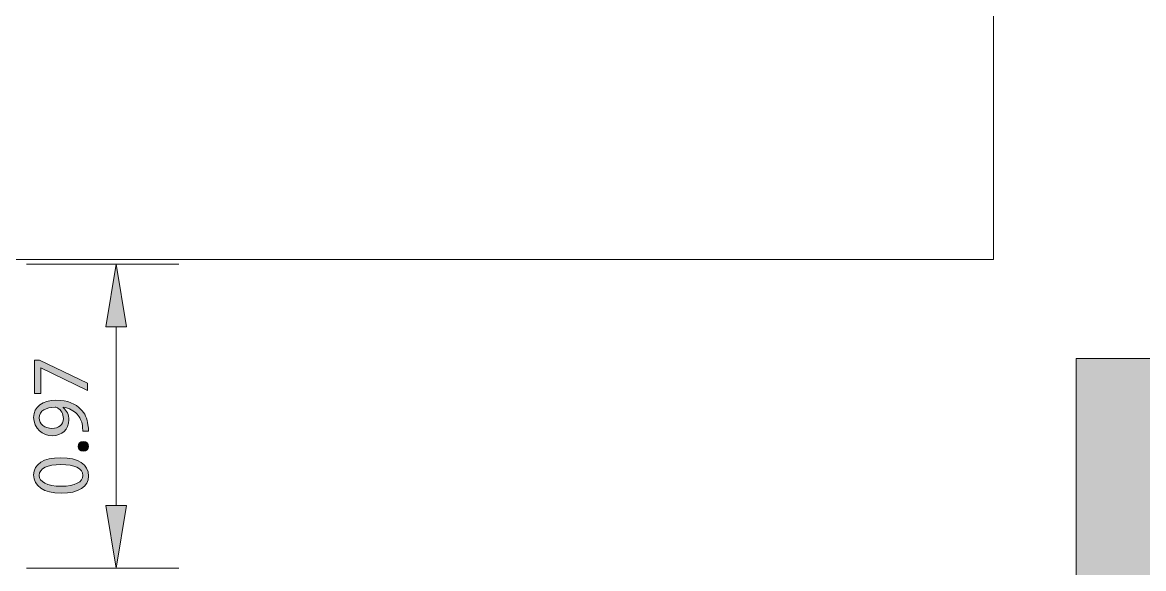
# Model space of a CAD drawing. Header units: centimetres. Extents: x -16.81 to -14.54, y 1.61 to 2.77.
# Drawn here: x -16.0236 to -15.8976, y 2.1145 to 2.176 of the extents above; entities that cross this region are included whole.
import ezdxf

# ---------------------------------------------------------------- set-up
doc = ezdxf.new("R2010")
doc.units = ezdxf.units.CM
doc.header["$MEASUREMENT"] = 0
doc.layers.add('EXP BORDER', color=7, linetype='Continuous', lineweight=0)
doc.layers.add('EXP COTA', color=7, linetype='Continuous', lineweight=0)

# ---------------------------------------------------------------- blocks, each defined once
blk = doc.blocks.new('Block_139')
at = {"layer": 'EXP COTA', "true_color": 0x0000cc, "transparency": 33554687}
h = blk.add_hatch(color=172, dxfattribs=at)
h.dxf.hatch_style = 2
edge = h.paths.add_edge_path()
edge.add_spline(control_points=[(-16.02221, 2.13799), (-16.02221, 2.13799), (-16.02166, 2.13799), (-16.02166, 2.13799), (-16.02166, 2.13799), (-16.01625, 2.13541), (-16.01625, 2.13541), (-16.01625, 2.13541), (-16.01625, 2.13458), (-16.01625, 2.13458), (-16.01625, 2.13458), (-16.02152, 2.13713), (-16.02152, 2.13713), (-16.02152, 2.13713), (-16.02152, 2.13424), (-16.02152, 2.13424), (-16.02152, 2.13424), (-16.02221, 2.13424), (-16.02221, 2.13424), (-16.02221, 2.13424), (-16.02221, 2.13799), (-16.02221, 2.13799)], knot_values=[0, 0, 0, 0, 1, 1, 1, 2, 2, 2, 3, 3, 3, 4, 4, 4, 5, 5, 5, 6, 6, 6, 7, 7, 7, 7], degree=3, periodic=0)
h = blk.add_hatch(color=172, dxfattribs=at)
h.dxf.hatch_style = 2
edge = h.paths.add_edge_path()
edge.add_spline(control_points=[(-16.02025, 2.13031), (-16.01949, 2.13031), (-16.01897, 2.13072), (-16.01897, 2.13141), (-16.01897, 2.13196), (-16.01925, 2.13238), (-16.01959, 2.13258), (-16.01966, 2.13265), (-16.01976, 2.13269), (-16.0199, 2.13269), (-16.0209, 2.13269), (-16.02169, 2.13231), (-16.02169, 2.13148), (-16.02169, 2.13079), (-16.02107, 2.13031), (-16.02025, 2.13031)], knot_values=[0, 0, 0, 0, 1, 1, 1, 2, 2, 2, 3, 3, 3, 4, 4, 4, 5, 5, 5, 5], degree=3, periodic=0)
edge = h.paths.add_edge_path()
edge.add_spline(control_points=[(-16.0168, 2.13), (-16.0168, 2.13017), (-16.0168, 2.13038), (-16.01683, 2.13065), (-16.0169, 2.13114), (-16.01711, 2.13155), (-16.01742, 2.13189), (-16.01776, 2.13231), (-16.01832, 2.13258), (-16.019, 2.13269), (-16.019, 2.13269), (-16.019, 2.13265), (-16.019, 2.13265), (-16.01859, 2.13231), (-16.01835, 2.13183), (-16.01835, 2.13127), (-16.01835, 2.13017), (-16.01918, 2.12948), (-16.02018, 2.12948), (-16.02131, 2.12948), (-16.02231, 2.13031), (-16.02231, 2.13155), (-16.02231, 2.13272), (-16.02131, 2.13348), (-16.0198, 2.13348), (-16.01849, 2.13348), (-16.01756, 2.13307), (-16.01701, 2.13245), (-16.01656, 2.13203), (-16.01628, 2.13138), (-16.01621, 2.13072), (-16.01615, 2.13045), (-16.01615, 2.13017), (-16.01615, 2.13), (-16.01615, 2.13), (-16.0168, 2.13), (-16.0168, 2.13)], knot_values=[0, 0, 0, 0, 1, 1, 1, 2, 2, 2, 3, 3, 3, 4, 4, 4, 5, 5, 5, 6, 6, 6, 7, 7, 7, 8, 8, 8, 9, 9, 9, 10, 10, 10, 11, 11, 11, 12, 12, 12, 12], degree=3, periodic=0)
h = blk.add_hatch(color=172, dxfattribs=at)
h.dxf.hatch_style = 2
edge = h.paths.add_edge_path()
edge.add_spline(control_points=[(-16.01673, 2.12776), (-16.01708, 2.12776), (-16.01732, 2.12797), (-16.01732, 2.12828), (-16.01732, 2.12859), (-16.01708, 2.12883), (-16.01673, 2.12883), (-16.01639, 2.12883), (-16.01615, 2.12862), (-16.01615, 2.12828), (-16.01615, 2.12797), (-16.01639, 2.12776), (-16.01673, 2.12776)], knot_values=[0, 0, 0, 0, 1, 1, 1, 2, 2, 2, 3, 3, 3, 4, 4, 4, 4], degree=3, periodic=0)
h = blk.add_hatch(color=172, dxfattribs=at)
h.dxf.hatch_style = 2
edge = h.paths.add_edge_path()
edge.add_spline(control_points=[(-16.01921, 2.1238), (-16.01766, 2.1238), (-16.01677, 2.12428), (-16.01677, 2.125), (-16.01677, 2.12583), (-16.01773, 2.12624), (-16.01925, 2.12624), (-16.02073, 2.12624), (-16.02169, 2.12583), (-16.02169, 2.125), (-16.02169, 2.12431), (-16.02083, 2.1238), (-16.01921, 2.1238)], knot_values=[0, 0, 0, 0, 1, 1, 1, 2, 2, 2, 3, 3, 3, 4, 4, 4, 4], degree=3, periodic=0)
edge = h.paths.add_edge_path()
edge.add_spline(control_points=[(-16.01928, 2.127), (-16.01725, 2.127), (-16.01615, 2.12628), (-16.01615, 2.12493), (-16.01615, 2.1238), (-16.01725, 2.12301), (-16.01921, 2.12301), (-16.02121, 2.12301), (-16.02231, 2.12383), (-16.02231, 2.12507), (-16.02231, 2.12631), (-16.02118, 2.127), (-16.01928, 2.127)], knot_values=[0, 0, 0, 0, 1, 1, 1, 2, 2, 2, 3, 3, 3, 4, 4, 4, 4], degree=3, periodic=0)
at = {"layer": 'EXP COTA'}
for points, knots in [([(-16.02221, 2.13799), (-16.02221, 2.13799), (-16.02166, 2.13799), (-16.02166, 2.13799), (-16.02166, 2.13799), (-16.01625, 2.13541), (-16.01625, 2.13541), (-16.01625, 2.13541), (-16.01625, 2.13458), (-16.01625, 2.13458), (-16.01625, 2.13458), (-16.02152, 2.13713), (-16.02152, 2.13713), (-16.02152, 2.13713), (-16.02152, 2.13424), (-16.02152, 2.13424), (-16.02152, 2.13424), (-16.02221, 2.13424), (-16.02221, 2.13424), (-16.02221, 2.13424), (-16.02221, 2.13799), (-16.02221, 2.13799)], [0, 0, 0, 0, 1, 1, 1, 2, 2, 2, 3, 3, 3, 4, 4, 4, 5, 5, 5, 6, 6, 6, 7, 7, 7, 7]), ([(-16.0168, 2.13), (-16.0168, 2.13017), (-16.0168, 2.13038), (-16.01683, 2.13065), (-16.0169, 2.13114), (-16.01711, 2.13155), (-16.01742, 2.13189), (-16.01776, 2.13231), (-16.01832, 2.13258), (-16.019, 2.13269), (-16.019, 2.13269), (-16.019, 2.13265), (-16.019, 2.13265), (-16.01859, 2.13231), (-16.01835, 2.13183), (-16.01835, 2.13127), (-16.01835, 2.13017), (-16.01918, 2.12948), (-16.02018, 2.12948), (-16.02131, 2.12948), (-16.02231, 2.13031), (-16.02231, 2.13155), (-16.02231, 2.13272), (-16.02131, 2.13348), (-16.0198, 2.13348), (-16.01849, 2.13348), (-16.01756, 2.13307), (-16.01701, 2.13245), (-16.01656, 2.13203), (-16.01628, 2.13138), (-16.01621, 2.13072), (-16.01615, 2.13045), (-16.01615, 2.13017), (-16.01615, 2.13), (-16.01615, 2.13), (-16.0168, 2.13), (-16.0168, 2.13)], [0, 0, 0, 0, 1, 1, 1, 2, 2, 2, 3, 3, 3, 4, 4, 4, 5, 5, 5, 6, 6, 6, 7, 7, 7, 8, 8, 8, 9, 9, 9, 10, 10, 10, 11, 11, 11, 12, 12, 12, 12]), ([(-16.02025, 2.13031), (-16.01949, 2.13031), (-16.01897, 2.13072), (-16.01897, 2.13141), (-16.01897, 2.13196), (-16.01925, 2.13238), (-16.01959, 2.13258), (-16.01966, 2.13265), (-16.01976, 2.13269), (-16.0199, 2.13269), (-16.0209, 2.13269), (-16.02169, 2.13231), (-16.02169, 2.13148), (-16.02169, 2.13079), (-16.02107, 2.13031), (-16.02025, 2.13031)], [0, 0, 0, 0, 1, 1, 1, 2, 2, 2, 3, 3, 3, 4, 4, 4, 5, 5, 5, 5]), ([(-16.01673, 2.12776), (-16.01708, 2.12776), (-16.01732, 2.12797), (-16.01732, 2.12828), (-16.01732, 2.12859), (-16.01708, 2.12883), (-16.01673, 2.12883), (-16.01639, 2.12883), (-16.01615, 2.12862), (-16.01615, 2.12828), (-16.01615, 2.12797), (-16.01639, 2.12776), (-16.01673, 2.12776)], [0, 0, 0, 0, 1, 1, 1, 2, 2, 2, 3, 3, 3, 4, 4, 4, 4]), ([(-16.01928, 2.127), (-16.01725, 2.127), (-16.01615, 2.12628), (-16.01615, 2.12493), (-16.01615, 2.1238), (-16.01725, 2.12301), (-16.01921, 2.12301), (-16.02121, 2.12301), (-16.02231, 2.12383), (-16.02231, 2.12507), (-16.02231, 2.12631), (-16.02118, 2.127), (-16.01928, 2.127)], [0, 0, 0, 0, 1, 1, 1, 2, 2, 2, 3, 3, 3, 4, 4, 4, 4]), ([(-16.01921, 2.1238), (-16.01766, 2.1238), (-16.01677, 2.12428), (-16.01677, 2.125), (-16.01677, 2.12583), (-16.01773, 2.12624), (-16.01925, 2.12624), (-16.02073, 2.12624), (-16.02169, 2.12583), (-16.02169, 2.125), (-16.02169, 2.12431), (-16.02083, 2.1238), (-16.01921, 2.1238)], [0, 0, 0, 0, 1, 1, 1, 2, 2, 2, 3, 3, 3, 4, 4, 4, 4])]:
    blk.add_open_spline(points, degree=3, knots=knots, dxfattribs=at)
blk = doc.blocks.new('Block_138')
at = {"layer": 'EXP COTA'}
blk.add_blockref('Block_139', (0, 0), dxfattribs=at)
blk = doc.blocks.new('Block_137')
at = {"layer": 'EXP COTA', "true_color": 0x0000cc, "transparency": 33554534}
h = blk.add_hatch(color=172, dxfattribs=at)
h.dxf.hatch_style = 2
h.paths.add_polyline_path([(-16.01421, 2.14172), (-16.01186, 2.14172), (-16.01304, 2.14878)])
h = blk.add_hatch(color=172, dxfattribs=at)
h.dxf.hatch_style = 2
h.paths.add_polyline_path([(-16.01421, 2.12163), (-16.01186, 2.12163), (-16.01304, 2.11458)])
at = {"layer": 'EXP COTA', "color": 172, "lineweight": 0, "true_color": 0x0000cc}
for p, q in [((-16.02311, 2.14878), (-16.00598, 2.14878)), ((-16.01304, 2.14172), (-16.01304, 2.12163)), ((-16.02311, 2.11458), (-16.00598, 2.11458))]:
    blk.add_line(p, q, dxfattribs=at)
at = {"layer": 'EXP COTA'}
for points in [[(-16.01421, 2.14172), (-16.01186, 2.14172), (-16.01304, 2.14878), (-16.01304, 2.14878)], [(-16.01421, 2.12163), (-16.01186, 2.12163), (-16.01304, 2.11458), (-16.01304, 2.11458)]]:
    blk.add_lwpolyline(points, close=True, dxfattribs=at)
blk.add_blockref('Block_138', (0, 0), dxfattribs=at)

msp = doc.modelspace()

# ---------------------------------------------------------------- hatches: boundary and pattern name
at = {"layer": 'EXP COTA', "true_color": 0xa953a0, "transparency": 33554687}
h = msp.add_hatch(color=215, dxfattribs=at)
edge = h.paths.add_edge_path()
edge.add_spline(control_points=[(-15.33523, 2.05661), (-15.33523, 2.05661), (-15.46477, 2.05661), (-15.46477, 2.05661), (-15.46477, 2.05661), (-15.46477, 2.04443), (-15.46477, 2.04443), (-15.46477, 2.04443), (-15.33523, 2.04443), (-15.33523, 2.04443), (-15.33523, 2.04443), (-15.33523, 2.05661), (-15.33523, 2.05661)], knot_values=[0, 0, 0, 0, 1, 1, 1, 2, 2, 2, 3, 3, 3, 4, 4, 4, 4], degree=3, periodic=0)
edge = h.paths.add_edge_path()
edge.add_spline(control_points=[(-15.31883, 2.06152), (-15.31883, 2.06152), (-15.31883, 2.0384), (-15.31883, 2.0384), (-15.31883, 2.0384), (-15.30523, 2.0384), (-15.30523, 2.0384), (-15.30523, 2.0384), (-15.30523, 2.06152), (-15.30523, 2.06152), (-15.30523, 2.06152), (-15.31883, 2.06152), (-15.31883, 2.06152)], knot_values=[0, 0, 0, 0, 1, 1, 1, 2, 2, 2, 3, 3, 3, 4, 4, 4, 4], degree=3, periodic=0)
edge.add_line((-15.31883, 2.06152), (-15.31883, 2.06152))
edge = h.paths.add_edge_path()
edge.add_spline(control_points=[(-15.38206, 1.975), (-15.38206, 1.975), (-15.40518, 1.975), (-15.40518, 1.975), (-15.40518, 1.975), (-15.40518, 1.9614), (-15.40518, 1.9614), (-15.40518, 1.9614), (-15.38206, 1.9614), (-15.38206, 1.9614), (-15.38206, 1.9614), (-15.38206, 1.975), (-15.38206, 1.975)], knot_values=[0, 0, 0, 0, 1, 1, 1, 2, 2, 2, 3, 3, 3, 4, 4, 4, 4], degree=3, periodic=0)
edge.add_line((-15.38206, 1.975), (-15.38206, 1.975))
edge = h.paths.add_edge_path()
edge.add_spline(control_points=[(-15.54475, 2.05554), (-15.54475, 2.05554), (-15.65868, 2.05554), (-15.65868, 2.05554), (-15.65868, 2.05554), (-15.65868, 2.04313), (-15.65868, 2.04313), (-15.65868, 2.04313), (-15.54475, 2.04313), (-15.54475, 2.04313), (-15.54475, 2.04313), (-15.54475, 2.05554), (-15.54475, 2.05554)], knot_values=[0, 0, 0, 0, 1, 1, 1, 2, 2, 2, 3, 3, 3, 4, 4, 4, 4], degree=3, periodic=0)
edge.add_line((-15.54475, 2.05554), (-15.54475, 2.05554))
edge = h.paths.add_edge_path()
edge.add_spline(control_points=[(-15.59369, 1.975), (-15.59369, 1.975), (-15.61681, 1.975), (-15.61681, 1.975), (-15.61681, 1.975), (-15.61681, 1.9614), (-15.61681, 1.9614), (-15.61681, 1.9614), (-15.59369, 1.9614), (-15.59369, 1.9614), (-15.59369, 1.9614), (-15.59369, 1.975), (-15.59369, 1.975)], knot_values=[0, 0, 0, 0, 1, 1, 1, 2, 2, 2, 3, 3, 3, 4, 4, 4, 4], degree=3, periodic=0)
edge.add_line((-15.59369, 1.975), (-15.59369, 1.975))
edge = h.paths.add_edge_path()
edge.add_spline(control_points=[(-15.7628, 2.05445), (-15.7628, 2.05445), (-15.87259, 2.05445), (-15.87259, 2.05445), (-15.87259, 2.05445), (-15.87259, 2.04458), (-15.87259, 2.04458), (-15.87259, 2.04458), (-15.7628, 2.04458), (-15.7628, 2.04458), (-15.7628, 2.04458), (-15.7628, 2.05445), (-15.7628, 2.05445)], knot_values=[0, 0, 0, 0, 1, 1, 1, 2, 2, 2, 3, 3, 3, 4, 4, 4, 4], degree=3, periodic=0)
edge.add_line((-15.7628, 2.05445), (-15.7628, 2.05445))
edge = h.paths.add_edge_path()
edge.add_spline(control_points=[(-15.80539, 1.975), (-15.80539, 1.975), (-15.82851, 1.975), (-15.82851, 1.975), (-15.82851, 1.975), (-15.82851, 1.9614), (-15.82851, 1.9614), (-15.82851, 1.9614), (-15.80539, 1.9614), (-15.80539, 1.9614), (-15.80539, 1.9614), (-15.80539, 1.975), (-15.80539, 1.975)], knot_values=[0, 0, 0, 0, 1, 1, 1, 2, 2, 2, 3, 3, 3, 4, 4, 4, 4], degree=3, periodic=0)
edge.add_line((-15.80539, 1.975), (-15.80539, 1.975))
edge = h.paths.add_edge_path()
edge.add_spline(control_points=[(-15.4818, 1.96178), (-15.4818, 1.96178), (-15.30542, 1.96178), (-15.30542, 1.96178), (-15.30542, 1.96178), (-15.30542, 2.13817), (-15.30542, 2.13817), (-15.30542, 2.13817), (-15.4818, 2.13817), (-15.4818, 2.13817), (-15.4818, 2.13817), (-15.4818, 1.96178), (-15.4818, 1.96178)], knot_values=[0, 0, 0, 0, 1, 1, 1, 2, 2, 2, 3, 3, 3, 4, 4, 4, 4], degree=3, periodic=0)
edge.add_line((-15.4818, 1.96178), (-15.4818, 1.96178))
edge = h.paths.add_edge_path()
edge.add_spline(control_points=[(-15.72875, 1.96178), (-15.72875, 1.96178), (-15.4818, 1.96178), (-15.4818, 1.96178), (-15.4818, 1.96178), (-15.4818, 2.13817), (-15.4818, 2.13817), (-15.4818, 2.13817), (-15.72875, 2.13817), (-15.72875, 2.13817), (-15.72875, 2.13817), (-15.72875, 1.96178), (-15.72875, 1.96178)], knot_values=[0, 0, 0, 0, 1, 1, 1, 2, 2, 2, 3, 3, 3, 4, 4, 4, 4], degree=3, periodic=0)
edge.add_line((-15.72875, 1.96178), (-15.72875, 1.96178))
edge = h.paths.add_edge_path()
edge.add_spline(control_points=[(-15.90514, 1.96178), (-15.90514, 1.96178), (-15.72875, 1.96178), (-15.72875, 1.96178), (-15.72875, 1.96178), (-15.72875, 2.13817), (-15.72875, 2.13817), (-15.72875, 2.13817), (-15.90514, 2.13817), (-15.90514, 2.13817), (-15.90514, 2.13817), (-15.90514, 1.96178), (-15.90514, 1.96178)], knot_values=[0, 0, 0, 0, 1, 1, 1, 2, 2, 2, 3, 3, 3, 4, 4, 4, 4], degree=3, periodic=0)
edge.add_line((-15.90514, 1.96178), (-15.90514, 1.96178))

# ---------------------------------------------------------------- linework, layer by layer
at = {"layer": 'EXP BORDER', "color": 253, "lineweight": 0, "true_color": 0xadadad}
msp.add_lwpolyline([(-15.72875, 1.96178), (-15.90514, 1.96178), (-15.90514, 2.13817), (-15.72875, 2.13817)], close=True, dxfattribs=at)
at = {"layer": 'EXP COTA', "color": 4, "lineweight": 0, "true_color": 0x00ffff}
msp.add_lwpolyline([(-16.20354, 2.18398), (-15.91443, 2.18398), (-15.91443, 2.14929), (-16.20354, 2.14929)], close=True, dxfattribs=at)
at = {"layer": 'EXP COTA'}
msp.add_open_spline([(-15.90514, 1.96178), (-15.90514, 1.96178), (-15.72875, 1.96178), (-15.72875, 1.96178), (-15.72875, 1.96178), (-15.72875, 2.13817), (-15.72875, 2.13817), (-15.72875, 2.13817), (-15.90514, 2.13817), (-15.90514, 2.13817), (-15.90514, 2.13817), (-15.90514, 1.96178), (-15.90514, 1.96178)], degree=3, knots=[0, 0, 0, 0, 1, 1, 1, 2, 2, 2, 3, 3, 3, 4, 4, 4, 4], dxfattribs=at)

# ---------------------------------------------------------------- block references
msp.add_blockref('Block_137', (0, 0), dxfattribs=at)

doc.saveas('drawing.dxf')
